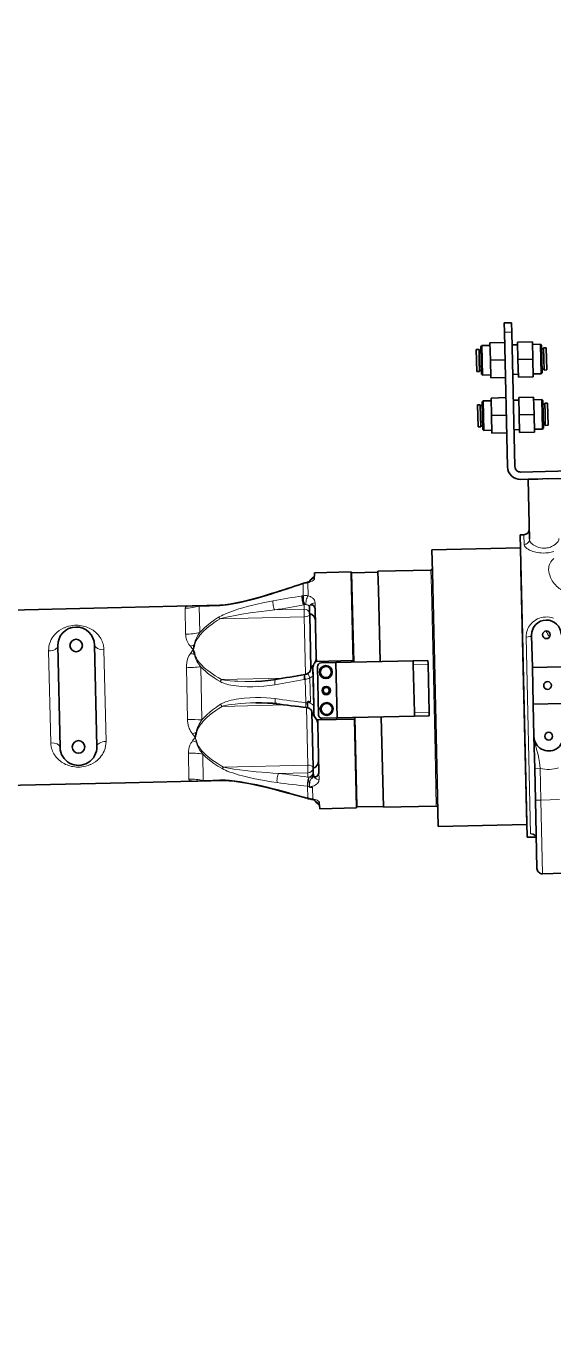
# Model space of a CAD drawing. Header units: inches. Extents: x 185496 to 352137, y 107182 to 179410.
# Drawn here: x 235215 to 235501, y 166355 to 167057 of the extents above; entities that cross this region are included whole.
import ezdxf

# ---------------------------------------------------------------- set-up
doc = ezdxf.new("R2010")
doc.units = ezdxf.units.IN
doc.header["$MEASUREMENT"] = 0
doc.linetypes.add('DASH', pattern=[0.35, 0.25, -0.1])

# ---------------------------------------------------------------- blocks, each defined once
blk = doc.blocks.new('机器人')
at = {"color": 7, "lineweight": 35}
for p, q in [((-1872.54, 260.52), (-1872.54, 359.99)), ((-1868.54, 275.22), (-1868.54, 338.82)), ((-1836.07, 264.52), (-1868.54, 264.52)), ((-1746.54, 264.52), (-1766.54, 264.52)), ((-1694.54, 264.52), (-1657.54, 264.52)), ((-1948.54, 257.52), (-1875.54, 257.52)), ((-1948.54, 253.52), (-1875.54, 253.52)), ((-1838.54, 259.52), (-1674.54, 259.52)), ((-1831.54, 211.52), (-1831.54, 259.52)), ((-1681.54, 259.52), (-1819.64, 259.52)), ((-1681.54, 211.52), (-1681.54, 259.52)), ((-1820.54, 182.02), (-1820.54, 210.72)), ((-1819.64, 211.52), (-1681.54, 211.52)), ((-1692.54, 182.02), (-1692.54, 210.72)), ((-1769.54, 208.02), (-1743.54, 208.02)), ((-1771.54, 158.05), (-1771.54, 200.02)), ((-1769.54, 200.02), (-1743.54, 200.02)), ((-1741.54, 200.02), (-1741.54, 158.05)), ((-1810.38, 182.02), (-1771.56, 182.02)), ((-1741.53, 182.02), (-1692.54, 182.02)), ((-1820.54, 167.52), (-1772.42, 167.52)), ((-1820.54, 167.52), (-1820.54, 147.52)), ((-1771.54, 167.72), (-1820.04, 167.72)), ((-1771.54, 167.52), (-1819.84, 167.52)), ((-1771.54, 167.52), (-1819.84, 167.52)), ((-1772.42, 167.52), (-1772.42, 147.52)), ((-1693.04, 167.72), (-1741.54, 167.72)), ((-1693.24, 167.52), (-1741.54, 167.52)), ((-1693.24, 167.52), (-1741.54, 167.52)), ((-1740.67, 167.52), (-1740.67, 147.52)), ((-1740.67, 167.52), (-1692.54, 167.52)), ((-1692.54, 167.52), (-1692.54, 147.52)), ((-1771.54, 158.05), (-1741.54, 158.05)), ((-1800.64, 147.52), (-1774.66, 147.52)), ((-1743.54, 148.02), (-1769.54, 148.02)), ((-1738.43, 147.52), (-1712.44, 147.52)), ((-1798, 144.48), (-1768.53, 144.48)), ((-1748.14, 145.52), (-1769.08, 145.52)), ((-1745.04, 144.48), (-1715.09, 144.48)), ((-1804.04, 72.52), (-1804.04, 42.52)), ((-1709.04, 72.52), (-1709.04, 42.52)), ((-1804.04, 42.52), (-1804.04, -182.48)), ((-1709.04, 42.52), (-1709.04, -22.48)), ((-1729.04, 27.52), (-1784.04, 27.52)), ((-1784.04, 7.52), (-1729.04, 7.52))]:
    blk.add_line(p, q, dxfattribs=at)
at = {"color": 7, "lineweight": 35, "ltscale": 0.15}
for p, q in [((-1939.54, 276.02), (-1933.54, 276.02)), ((-1939.54, 274.52), (-1933.54, 274.52)), ((-1933.54, 276.02), (-1927.54, 276.02)), ((-1933.54, 274.52), (-1927.54, 274.52)), ((-1909.54, 276.02), (-1903.54, 276.02)), ((-1909.54, 274.52), (-1903.54, 274.52)), ((-1903.54, 276.02), (-1897.54, 276.02)), ((-1903.54, 274.52), (-1897.54, 274.52)), ((-1939.54, 239.52), (-1933.54, 239.52)), ((-1933.54, 239.52), (-1927.54, 239.52)), ((-1909.54, 239.52), (-1903.54, 239.52)), ((-1903.54, 239.52), (-1897.54, 239.52)), ((-1939.54, 238.02), (-1933.54, 238.02)), ((-1933.54, 238.02), (-1927.54, 238.02)), ((-1909.54, 238.02), (-1903.54, 238.02)), ((-1903.54, 238.02), (-1897.54, 238.02))]:
    blk.add_line(p, q, dxfattribs=at)
at = {"color": 7, "lineweight": 35, "ltscale": 0.0375}
for p, q in [((-1939.54, 276.02), (-1939.54, 274.52)), ((-1927.54, 276.02), (-1927.54, 274.52)), ((-1909.54, 276.02), (-1909.54, 274.52)), ((-1897.54, 276.02), (-1897.54, 274.52)), ((-1939.54, 239.52), (-1939.54, 238.02)), ((-1927.54, 239.52), (-1927.54, 238.02)), ((-1909.54, 239.52), (-1909.54, 238.02)), ((-1897.54, 239.52), (-1897.54, 238.02))]:
    blk.add_line(p, q, dxfattribs=at)
at = {"color": 7, "lineweight": 35, "ltscale": 0.025}
for p, q in [((-1939.04, 274.52), (-1939.04, 273.52)), ((-1928.04, 274.52), (-1928.04, 273.52)), ((-1909.04, 274.52), (-1909.04, 273.52)), ((-1898.04, 274.52), (-1898.04, 273.52)), ((-1939.04, 240.52), (-1939.04, 239.52)), ((-1928.04, 240.52), (-1928.04, 239.52)), ((-1909.04, 240.52), (-1909.04, 239.52)), ((-1898.04, 240.52), (-1898.04, 239.52))]:
    blk.add_line(p, q, dxfattribs=at)
at = {"color": 7, "lineweight": 35, "ltscale": 0.2}
for p, q in [((-1868.54, 280.52), (-1868.54, 272.52)), ((-1943.04, 268.52), (-1943.04, 260.52)), ((-1933.54, 272.91), (-1941.54, 272.91)), ((-1933.54, 272.91), (-1925.54, 272.91)), ((-1933.54, 268.52), (-1933.54, 260.52)), ((-1924.04, 260.52), (-1924.04, 268.52)), ((-1924.04, 268.52), (-1924.04, 260.52)), ((-1913.04, 268.52), (-1913.04, 260.52)), ((-1911.54, 272.91), (-1903.54, 272.91)), ((-1903.54, 272.91), (-1895.54, 272.91)), ((-1903.54, 268.52), (-1903.54, 260.52)), ((-1894.04, 260.52), (-1894.04, 268.52)), ((-1894.04, 268.52), (-1894.04, 260.52)), ((-1868.54, 272.52), (-1868.54, 264.52)), ((-1943.04, 253.52), (-1943.04, 245.52)), ((-1933.54, 253.52), (-1933.54, 245.52)), ((-1924.04, 253.52), (-1924.04, 245.52)), ((-1913.04, 253.52), (-1913.04, 245.52)), ((-1903.54, 253.52), (-1903.54, 245.52)), ((-1894.04, 253.52), (-1894.04, 245.52)), ((-1933.54, 241.14), (-1941.54, 241.14)), ((-1933.54, 241.14), (-1925.54, 241.14)), ((-1903.54, 241.14), (-1911.54, 241.14)), ((-1895.54, 241.14), (-1903.54, 241.14)), ((-1771.54, 208.02), (-1771.54, 200.02)), ((-1741.54, 200.02), (-1741.54, 208.02))]:
    blk.add_line(p, q, dxfattribs=at)
at = {"color": 7, "lineweight": 35, "ltscale": 0.4}
for p, q in [((-1766.54, 280.52), (-1766.54, 264.52)), ((-1746.54, 264.52), (-1746.54, 280.52))]:
    blk.add_line(p, q, dxfattribs=at)
at = {"color": 7, "lineweight": 13, "ltscale": 0.25}
blk.add_line((-1694.54, 277.52), (-1694.54, 267.52), dxfattribs=at)
at = {"color": 7, "lineweight": 35, "ltscale": 0.2875}
blk.add_line((-1654.54, 267.52), (-1654.54, 279.02), dxfattribs=at)
at = {"color": 7, "lineweight": 35, "ltscale": 0.2375}
for p, q in [((-1933.54, 268.52), (-1943.04, 268.52)), ((-1924.04, 268.52), (-1933.54, 268.52)), ((-1903.54, 268.52), (-1913.04, 268.52)), ((-1894.04, 268.52), (-1903.54, 268.52)), ((-1943.04, 260.52), (-1933.54, 260.52)), ((-1933.54, 260.52), (-1924.04, 260.52)), ((-1913.04, 260.52), (-1903.54, 260.52)), ((-1903.54, 260.52), (-1894.04, 260.52)), ((-1943.04, 245.52), (-1933.54, 245.52)), ((-1933.54, 245.52), (-1924.04, 245.52)), ((-1913.04, 245.52), (-1903.54, 245.52)), ((-1903.54, 245.52), (-1894.04, 245.52))]:
    blk.add_line(p, q, dxfattribs=at)
at = {"color": 7, "lineweight": 35, "ltscale": 0.021743}
for p, q in [((-1940.93, 273.52), (-1941.54, 272.91)), ((-1926.16, 273.52), (-1925.54, 272.91)), ((-1910.93, 273.52), (-1911.54, 272.91)), ((-1896.16, 273.52), (-1895.54, 272.91)), ((-1940.93, 240.52), (-1941.54, 241.14)), ((-1926.16, 240.52), (-1925.54, 241.14)), ((-1910.93, 240.52), (-1911.54, 241.14)), ((-1896.16, 240.52), (-1895.54, 241.14))]:
    blk.add_line(p, q, dxfattribs=at)
at = {"color": 7, "lineweight": 35, "ltscale": 0.109625}
for p, q in [((-1941.54, 272.91), (-1941.54, 268.52)), ((-1925.54, 272.91), (-1925.54, 268.52)), ((-1911.54, 272.91), (-1911.54, 268.52)), ((-1895.54, 272.91), (-1895.54, 268.52)), ((-1941.54, 245.52), (-1941.54, 241.14)), ((-1925.54, 245.52), (-1925.54, 241.14)), ((-1911.54, 245.52), (-1911.54, 241.14)), ((-1895.54, 245.52), (-1895.54, 241.14))]:
    blk.add_line(p, q, dxfattribs=at)
at = {"color": 7, "lineweight": 35, "ltscale": 0.184625}
for p, q in [((-1940.93, 273.52), (-1933.54, 273.52)), ((-1933.54, 273.52), (-1926.16, 273.52)), ((-1910.93, 273.52), (-1903.54, 273.52)), ((-1903.54, 273.52), (-1896.16, 273.52)), ((-1933.54, 240.52), (-1940.93, 240.52)), ((-1926.16, 240.52), (-1933.54, 240.52)), ((-1903.54, 240.52), (-1910.93, 240.52)), ((-1896.16, 240.52), (-1903.54, 240.52))]:
    blk.add_line(p, q, dxfattribs=at)
at = {"color": 7, "lineweight": 35, "ltscale": 0.232439}
blk.add_line((-1868.54, 260.52), (-1868.54, 269.82), dxfattribs=at)
at = {"color": 7, "lineweight": 13, "ltscale": 0.430209}
blk.add_line((-1711.75, 267.52), (-1694.54, 267.52), dxfattribs=at)
at = {"color": 7, "lineweight": 13, "ltscale": 0.075}
for p, q in [((-1711.75, 264.52), (-1711.75, 267.52)), ((-1694.54, 267.52), (-1694.54, 264.52))]:
    blk.add_line(p, q, dxfattribs=at)
at = {"color": 7, "lineweight": 13}
for p, q in [((-1694.54, 267.52), (-1654.54, 267.52)), ((-1783.07, 261.52), (-1676.42, 261.52)), ((-1722.09, 210.72), (-1810.38, 210.72)), ((-1692.54, 210.72), (-1722.09, 210.72)), ((-1796.75, 141.52), (-1765.57, 141.52)), ((-1796.75, 141.52), (-1796.75, 95.84)), ((-1747.55, 141.52), (-1716.34, 141.52)), ((-1716.34, 141.52), (-1716.34, 95.84)), ((-1763.84, 95.84), (-1763.84, 130.01)), ((-1749.25, 130.01), (-1749.25, 95.84)), ((-1770.94, 84.76), (-1742.15, 84.76)), ((-1770.63, 76.99), (-1742.46, 76.99)), ((-1781.42, 32.52), (-1731.66, 32.52)), ((-1781.42, 2.52), (-1731.66, 2.52))]:
    blk.add_line(p, q, dxfattribs=at)
at = {"color": 7, "lineweight": 35, "ltscale": 0.075002}
for p, q in [((-1941.54, 260.52), (-1941.54, 257.52)), ((-1925.54, 260.52), (-1925.54, 257.52)), ((-1911.54, 260.52), (-1911.54, 257.52)), ((-1895.54, 260.52), (-1895.54, 257.52))]:
    blk.add_line(p, q, dxfattribs=at)
at = {"color": 7, "lineweight": 13, "ltscale": 0.131927}
blk.add_line((-1838.54, 261.52), (-1833.27, 261.52), dxfattribs=at)
at = {"color": 7, "lineweight": 35, "ltscale": 0.05}
for p, q in [((-1838.54, 261.52), (-1838.54, 259.52)), ((-1771.54, 208.02), (-1769.54, 208.02)), ((-1741.54, 208.02), (-1743.54, 208.02)), ((-1771.54, 200.02), (-1769.54, 200.02)), ((-1741.54, 200.02), (-1743.54, 200.02))]:
    blk.add_line(p, q, dxfattribs=at)
at = {"color": 7, "lineweight": 35, "ltscale": 0.4375}
for p, q in [((-1784.04, 264.52), (-1766.54, 264.52)), ((-1746.54, 264.52), (-1729.04, 264.52))]:
    blk.add_line(p, q, dxfattribs=at)
at = {"color": 7, "lineweight": 35, "ltscale": 0.000213623}
blk.add_line((-1729.04, 264.52), (-1729.04, 264.52), dxfattribs=at)
blk.add_line((-1729.04, 264.52), (-1729.04, 264.52), dxfattribs=at)
at = {"color": 7, "lineweight": 35, "ltscale": 0.431985}
blk.add_line((-1711.75, 264.52), (-1729.03, 264.52), dxfattribs=at)
at = {"color": 7, "lineweight": 35, "ltscale": 0.430209}
blk.add_line((-1694.54, 264.52), (-1711.75, 264.52), dxfattribs=at)
at = {"color": 7, "lineweight": 35, "ltscale": 0.122013}
blk.add_line((-1674.54, 264.4), (-1674.54, 259.52), dxfattribs=at)
at = {"color": 7, "lineweight": 35, "ltscale": 0.125}
for p, q in [((-1948.54, 257.52), (-1953.54, 257.52)), ((-1948.54, 253.52), (-1953.54, 253.52))]:
    blk.add_line(p, q, dxfattribs=at)
at = {"color": 7, "lineweight": 35, "ltscale": 0.1}
blk.add_line((-1953.54, 253.52), (-1953.54, 257.52), dxfattribs=at)
at = {"color": 7, "lineweight": 13, "ltscale": 0.1}
blk.add_line((-1948.54, 257.52), (-1948.54, 253.52), dxfattribs=at)
at = {"color": 7, "lineweight": 35, "ltscale": 0.1375}
for p, q in [((-1939.04, 239.52), (-1933.54, 239.52)), ((-1933.54, 239.52), (-1928.04, 239.52)), ((-1909.04, 239.52), (-1903.54, 239.52)), ((-1903.54, 239.52), (-1898.04, 239.52))]:
    blk.add_line(p, q, dxfattribs=at)
at = {"color": 7, "lineweight": 35, "ltscale": 0.29769}
blk.add_line((-1819.64, 211.52), (-1831.54, 211.52), dxfattribs=at)
at = {"color": 7, "lineweight": 13, "ltscale": 0.254028}
blk.add_line((-1810.38, 210.72), (-1820.54, 210.72), dxfattribs=at)
at = {"color": 7, "lineweight": 13, "ltscale": 0.2}
for p, q in [((-1769.54, 208.02), (-1769.54, 200.02)), ((-1743.54, 200.02), (-1743.54, 208.02))]:
    blk.add_line(p, q, dxfattribs=at)
at = {"color": 7, "lineweight": 35, "ltscale": 0.254028}
blk.add_line((-1820.54, 182.02), (-1810.38, 182.02), dxfattribs=at)
at = {"color": 7, "lineweight": 35, "ltscale": 0.3575}
for p, q in [((-1820.04, 167.72), (-1820.04, 182.02)), ((-1693.04, 167.72), (-1693.04, 182.02))]:
    blk.add_line(p, q, dxfattribs=at)
at = {"color": 7, "lineweight": 35, "ltscale": 0.00707}
for p, q in [((-1819.84, 167.52), (-1820.04, 167.72)), ((-1693.24, 167.52), (-1693.04, 167.72))]:
    blk.add_line(p, q, dxfattribs=at)
at = {"color": 7, "lineweight": 35, "ltscale": 0.021863}
for p, q in [((-1771.54, 167.52), (-1772.42, 167.52)), ((-1740.67, 167.52), (-1741.54, 167.52))]:
    blk.add_line(p, q, dxfattribs=at)
at = {"color": 7, "lineweight": 35, "ltscale": 0.200703}
for p, q in [((-1771.54, 150.02), (-1771.54, 158.05)), ((-1741.54, 150.02), (-1741.54, 158.05))]:
    blk.add_line(p, q, dxfattribs=at)
at = {"color": 7, "lineweight": 35, "ltscale": 0.044565}
for p, q in [((-1820.54, 147.52), (-1818.76, 147.52)), ((-1694.33, 147.52), (-1692.54, 147.52))]:
    blk.add_line(p, q, dxfattribs=at)
at = {"color": 7, "lineweight": 13, "ltscale": 0.035028}
for p, q in [((-1818.76, 147.52), (-1817.36, 147.52)), ((-1694.33, 147.52), (-1695.73, 147.52))]:
    blk.add_line(p, q, dxfattribs=at)
at = {"color": 7, "lineweight": 13, "ltscale": 0.089322}
blk.add_line((-1804.22, 147.52), (-1800.64, 147.52), dxfattribs=at)
at = {"color": 7, "lineweight": 35, "ltscale": 0.056094}
for p, q in [((-1774.66, 147.52), (-1772.42, 147.52)), ((-1740.67, 147.52), (-1738.43, 147.52))]:
    blk.add_line(p, q, dxfattribs=at)
at = {"color": 7, "lineweight": 13, "ltscale": 0.098975}
blk.add_line((-1712.44, 147.52), (-1708.49, 147.52), dxfattribs=at)
at = {"color": 7, "lineweight": 13, "ltscale": 0.175122}
blk.add_line((-1815.14, 143.84), (-1808.13, 143.84), dxfattribs=at)
at = {"color": 7, "lineweight": 13, "ltscale": 0.006206}
blk.add_line((-1814.42, 140.74), (-1814.65, 140.67), dxfattribs=at)
at = {"color": 7, "lineweight": 13, "ltscale": 0.158795}
blk.add_line((-1808.22, 141.25), (-1814.58, 141.25), dxfattribs=at)
at = {"color": 7, "lineweight": 13, "ltscale": 0.00966}
blk.add_line((-1807.04, 141.06), (-1807.04, 140.68), dxfattribs=at)
at = {"color": 7, "lineweight": 35, "ltscale": 0.006644}
blk.add_line((-1804.04, 141.44), (-1804.04, 141.17), dxfattribs=at)
at = {"color": 7, "lineweight": 13, "ltscale": 0.059146}
for p, q in [((-1803.21, 141.52), (-1800.85, 141.52)), ((-1709.88, 141.52), (-1712.24, 141.52))]:
    blk.add_line(p, q, dxfattribs=at)
at = {"color": 7, "lineweight": 35, "ltscale": 0.088147}
blk.add_line((-1802.3, 144.46), (-1798.78, 144.46), dxfattribs=at)
at = {"color": 7, "lineweight": 13, "ltscale": 0.064954}
for p, q in [((-1798.25, 141.52), (-1800.85, 141.52)), ((-1714.84, 141.52), (-1712.24, 141.52))]:
    blk.add_line(p, q, dxfattribs=at)
at = {"color": 7, "lineweight": 13, "ltscale": 0.399037}
for p, q in [((-1800.85, 125.56), (-1800.85, 141.52)), ((-1712.24, 141.52), (-1712.24, 125.56))]:
    blk.add_line(p, q, dxfattribs=at)
at = {"color": 7, "lineweight": 13, "ltscale": 0.0375}
for p, q in [((-1798.25, 141.52), (-1796.75, 141.52)), ((-1716.34, 141.52), (-1714.84, 141.52))]:
    blk.add_line(p, q, dxfattribs=at)
at = {"color": 7, "lineweight": 35, "ltscale": 0.108191}
blk.add_line((-1764.75, 145.52), (-1769.08, 145.52), dxfattribs=at)
at = {"color": 7, "lineweight": 35, "ltscale": 0.403354}
blk.add_line((-1764.75, 145.52), (-1748.62, 145.52), dxfattribs=at)
at = {"color": 7, "lineweight": 13, "ltscale": 0.32428}
blk.add_line((-1750.58, 143.84), (-1763.55, 143.84), dxfattribs=at)
at = {"color": 7, "lineweight": 13, "ltscale": 0.31698}
blk.add_line((-1750.22, 141.25), (-1762.9, 141.25), dxfattribs=at)
at = {"color": 7, "lineweight": 13, "ltscale": 0.017469}
blk.add_line((-1750.58, 143.84), (-1750.25, 143.22), dxfattribs=at)
at = {"color": 7, "lineweight": 35, "ltscale": 0.007597}
blk.add_line((-1750.14, 142.06), (-1750.4, 142.21), dxfattribs=at)
at = {"color": 7, "lineweight": 35, "ltscale": 0.007991}
blk.add_line((-1750.34, 142.31), (-1750.14, 142.06), dxfattribs=at)
at = {"color": 7, "lineweight": 13, "ltscale": 0.002092}
blk.add_line((-1750.29, 142.14), (-1750.27, 142.22), dxfattribs=at)
at = {"color": 7, "lineweight": 35, "ltscale": 0.112482}
blk.add_line((-1744.12, 145.52), (-1748.62, 145.52), dxfattribs=at)
at = {"color": 7, "lineweight": 35, "ltscale": 0.007731}
blk.add_line((-1747.54, 141.59), (-1747.49, 141.9), dxfattribs=at)
at = {"color": 7, "lineweight": 35, "ltscale": 0.002241}
blk.add_line((-1744.53, 144.53), (-1744.61, 144.52), dxfattribs=at)
at = {"color": 7, "lineweight": 35, "ltscale": 0.000436401}
blk.add_line((-1744.1, 145.52), (-1744.12, 145.52), dxfattribs=at)
at = {"color": 7, "lineweight": 35, "ltscale": 0.000463867}
blk.add_line((-1744.1, 145.52), (-1744.12, 145.52), dxfattribs=at)
at = {"color": 7, "lineweight": 35, "ltscale": 0.059146}
blk.add_line((-1714.31, 144.46), (-1711.95, 144.46), dxfattribs=at)
at = {"color": 7, "lineweight": 35, "ltscale": 0.02175}
blk.add_line((-1711.08, 144.5), (-1711.95, 144.46), dxfattribs=at)
at = {"color": 7, "lineweight": 35, "ltscale": 0.002143}
blk.add_line((-1710.7, 144.52), (-1710.61, 144.53), dxfattribs=at)
at = {"color": 7, "lineweight": 13, "ltscale": 0.158438}
blk.add_line((-1698.51, 141.25), (-1704.85, 141.25), dxfattribs=at)
at = {"color": 7, "lineweight": 35, "ltscale": 0.005822}
blk.add_line((-1704.56, 142.21), (-1704.74, 142.06), dxfattribs=at)
at = {"color": 7, "lineweight": 13, "ltscale": 0.159851}
blk.add_line((-1697.95, 143.84), (-1704.34, 143.84), dxfattribs=at)
at = {"color": 7, "lineweight": 35, "ltscale": 0.008466}
blk.add_line((-1698.57, 141.07), (-1698.67, 140.74), dxfattribs=at)
at = {"color": 7, "lineweight": 35, "ltscale": 0.006184}
blk.add_line((-1698.67, 140.74), (-1698.44, 140.68), dxfattribs=at)
blk.add_line((-1698.67, 140.74), (-1698.44, 140.68), dxfattribs=at)
at = {"color": 7, "lineweight": 35, "ltscale": 0.003329}
blk.add_line((-1697.26, 144.86), (-1697.32, 144.74), dxfattribs=at)
at = {"color": 7, "lineweight": 13, "ltscale": 0.007237}
for p, q in [((-1809.92, 124.7), (-1809.64, 124.78)), ((-1703.17, 124.7), (-1703.45, 124.78))]:
    blk.add_line(p, q, dxfattribs=at)
at = {"color": 7, "lineweight": 35, "ltscale": 0.353075}
for p, q in [((-1804.04, 81.72), (-1804.04, 95.84)), ((-1709.04, 95.84), (-1709.04, 81.72))]:
    blk.add_line(p, q, dxfattribs=at)
at = {"color": 7, "lineweight": 13, "ltscale": 0.057413}
blk.add_line((-1803.83, 87.05), (-1803.87, 84.76), dxfattribs=at)
at = {"color": 7, "lineweight": 13, "ltscale": 0.359781}
blk.add_line((-1803.87, 84.76), (-1789.48, 84.76), dxfattribs=at)
at = {"color": 7, "lineweight": 13, "ltscale": 0.35979}
blk.add_line((-1723.61, 84.76), (-1709.22, 84.76), dxfattribs=at)
at = {"color": 7, "lineweight": 35, "ltscale": 0.019412}
for p, q in [((-1804.04, 80.94), (-1804.04, 81.72)), ((-1709.04, 81.72), (-1709.04, 80.94))]:
    blk.add_line(p, q, dxfattribs=at)
at = {"color": 7, "lineweight": 35, "ltscale": 0.210529}
for p, q in [((-1804.04, 80.94), (-1804.04, 72.52)), ((-1709.04, 80.94), (-1709.04, 72.52))]:
    blk.add_line(p, q, dxfattribs=at)
at = {"color": 7, "lineweight": 35, "ltscale": 0.005266}
blk.add_line((-1782.91, 81.72), (-1782.95, 81.51), dxfattribs=at)
blk.add_line((-1782.91, 81.72), (-1782.95, 81.51), dxfattribs=at)
at = {"color": 7, "lineweight": 35, "ltscale": 0.005307}
for p, q in [((-1777.68, 81.72), (-1777.63, 81.51)), ((-1735.41, 81.72), (-1735.46, 81.51)), ((-1735.46, 81.51), (-1735.41, 81.72))]:
    blk.add_line(p, q, dxfattribs=at)
at = {"color": 7, "lineweight": 13, "ltscale": 0.352206}
for p, q in [((-1802.87, 76.99), (-1788.78, 76.99)), ((-1724.3, 76.99), (-1710.21, 76.99))]:
    blk.add_line(p, q, dxfattribs=at)
at = {"color": 7, "lineweight": 13, "ltscale": 0.004697}
for p, q in [((-1726.64, 31.45), (-1726.46, 31.38)), ((-1786.45, 3.59), (-1786.62, 3.67))]:
    blk.add_line(p, q, dxfattribs=at)
at = {"color": 7, "lineweight": 13, "ltscale": 0.007115}
for p, q in [((-1719.4, 23.94), (-1719.29, 23.68)), ((-1793.69, 11.1), (-1793.8, 11.36))]:
    blk.add_line(p, q, dxfattribs=at)
at = {"color": 7, "lineweight": 13}
for points in [[(-1807.56, 282.12), (-1808.01, 281.37), (-1808.5, 280.66), (-1809.04, 279.96), (-1809.62, 279.31), (-1810.26, 278.65), (-1810.93, 278.04), (-1811.66, 277.44), (-1812.42, 276.9), (-1813.21, 276.39), (-1814.01, 275.94), (-1815.11, 275.43), (-1816.22, 275.02), (-1817.27, 274.74), (-1818.32, 274.57), (-1819.33, 274.52), (-1820.29, 274.58), (-1821.16, 274.74), (-1822.01, 275.01), (-1822.82, 275.39), (-1823.55, 275.85), (-1824.16, 276.33), (-1824.72, 276.89), (-1825.24, 277.52)], [(-1783.07, 261.52), (-1784.11, 261.57), (-1785.14, 261.73), (-1786.14, 261.99), (-1786.88, 262.25), (-1787.6, 262.57), (-1788.37, 262.99), (-1789.11, 263.48), (-1789.81, 264.02), (-1790.4, 264.57), (-1790.95, 265.15), (-1791.62, 266), (-1792.21, 266.92), (-1792.7, 267.89), (-1793.1, 268.91), (-1793.4, 269.97), (-1793.59, 271.06), (-1793.68, 272.16), (-1793.66, 273.26), (-1793.54, 274.36), (-1793.31, 275.43), (-1792.97, 276.48)], [(-1831, 272.52), (-1831.02, 273.2), (-1831.09, 273.88), (-1831.2, 274.55), (-1831.35, 275.19), (-1831.53, 275.81), (-1831.74, 276.4), (-1832.25, 277.47), (-1832.84, 278.4), (-1833.48, 279.16), (-1834.14, 279.76), (-1834.49, 280), (-1835.16, 280.34), (-1835.49, 280.45), (-1836.07, 280.52)], [(-1828.49, 274.7), (-1828.39, 273.22), (-1828.39, 271.73), (-1828.45, 270.73), (-1828.56, 269.75), (-1828.72, 268.8), (-1828.91, 267.88), (-1829.15, 267), (-1829.41, 266.17), (-1829.71, 265.39), (-1830.14, 264.46), (-1830.59, 263.65), (-1831.08, 262.96), (-1831.54, 262.43), (-1832.02, 262.01), (-1832.44, 261.74), (-1832.86, 261.58), (-1833.27, 261.52)], [(-1834.43, 265.08), (-1833.93, 265.45), (-1833.45, 265.91), (-1832.98, 266.47), (-1832.53, 267.1), (-1832.12, 267.83), (-1831.75, 268.64), (-1831.44, 269.51), (-1831.21, 270.45), (-1831.05, 271.48), (-1831, 272.52)], [(-1718.99, 266.56), (-1717.06, 266.91), (-1714.95, 267.21), (-1713.37, 267.38), (-1711.75, 267.52)], [(-1836.07, 264.52), (-1835.53, 264.59), (-1834.98, 264.77), (-1834.43, 265.08)], [(-1729.01, 264.52), (-1727.69, 264.58), (-1726.36, 264.75), (-1725.45, 264.92), (-1724.54, 265.13), (-1723.08, 265.51), (-1721.51, 265.94), (-1720.34, 266.25), (-1718.99, 266.56)], [(-1675.97, 263.1), (-1676.08, 262.53), (-1676.22, 262.03), (-1676.42, 261.52)], [(-1674.74, 264.34), (-1675.19, 264.07), (-1675.61, 263.7), (-1675.95, 263.24), (-1676.09, 262.97), (-1676.31, 262.4), (-1676.37, 262.09)], [(-1817.36, 147.52), (-1817.18, 147.5), (-1816.99, 147.43), (-1816.62, 147.17), (-1816.25, 146.74), (-1815.9, 146.15), (-1815.57, 145.4), (-1815.3, 144.53), (-1815.14, 143.84)], [(-1808.13, 143.84), (-1807.91, 144.5), (-1807.64, 145.12), (-1807.39, 145.54), (-1807.12, 145.94), (-1806.85, 146.27), (-1806.55, 146.57), (-1806.12, 146.91), (-1805.66, 147.18), (-1805.19, 147.37), (-1804.71, 147.48), (-1804.22, 147.52)], [(-1708.49, 147.52), (-1707.9, 147.46), (-1707.33, 147.28), (-1706.79, 146.98), (-1706.29, 146.56), (-1705.84, 146.04), (-1705.45, 145.42), (-1705.12, 144.71), (-1704.85, 143.92), (-1704.67, 143.24), (-1704.61, 143.09), (-1704.57, 143.13), (-1704.5, 143.33), (-1704.34, 143.84)], [(-1697.95, 143.84), (-1697.8, 144.49), (-1697.62, 145.11), (-1697.41, 145.67), (-1697.19, 146.16), (-1696.94, 146.58), (-1696.69, 146.93), (-1696.44, 147.2), (-1696.17, 147.39), (-1695.95, 147.49), (-1695.73, 147.52)], [(-1803.32, 142.68), (-1803.23, 143.08), (-1803.12, 143.44), (-1802.93, 143.85), (-1802.7, 144.17), (-1802.43, 144.39), (-1802.3, 144.46)], [(-1746.71, 143.57), (-1747.05, 143.15), (-1747.3, 142.79), (-1747.52, 142.57), (-1747.78, 142.45), (-1748.08, 142.38), (-1748.45, 142.35), (-1749.34, 142.31), (-1750.34, 142.31)], [(-1750.18, 143.12), (-1750.15, 143.1), (-1750.11, 143.09)], [(-1747.53, 141.96), (-1747.58, 141.98), (-1747.75, 142.02), (-1748.4, 142.07), (-1749.36, 142.08), (-1750.14, 142.06)], [(-1750.11, 143.09), (-1750.09, 143.1), (-1750.07, 143.13), (-1749.99, 143.28), (-1749.65, 144.05), (-1749.52, 144.3), (-1749.1, 144.94), (-1748.62, 145.52)], [(-1710.01, 144.35), (-1709.61, 144.1), (-1709.23, 143.76), (-1708.83, 143.34), (-1708.6, 143.1), (-1708.29, 142.85), (-1707.81, 142.61), (-1707.37, 142.49), (-1706.67, 142.39), (-1705.77, 142.33), (-1704.88, 142.31), (-1704.58, 142.31)], [(-1708.19, 141.96), (-1708.76, 141.88), (-1709.25, 141.77)], [(-1704.74, 142.06), (-1705.81, 142.08), (-1707.37, 142.03), (-1708.19, 141.96)], [(-1809.64, 124.78), (-1808.77, 121.78), (-1807.95, 118.76), (-1807.18, 115.75), (-1806.46, 112.72), (-1805.8, 109.71), (-1805.2, 106.69), (-1804.66, 103.69), (-1804.2, 100.71), (-1804.01, 99.24), (-1803.85, 97.77), (-1803.72, 95.95), (-1803.71, 95.07)], [(-1797.57, 95.07), (-1798, 95.83), (-1798.4, 96.62), (-1798.82, 97.54), (-1799.21, 98.48), (-1799.73, 99.81), (-1800.21, 101.15), (-1801.18, 104.12), (-1801.8, 106.19), (-1802.38, 108.26), (-1803.01, 110.68), (-1803.6, 113.11), (-1804.28, 116.13), (-1804.9, 119.15), (-1805.41, 121.97), (-1805.86, 124.78)], [(-1796.75, 95.84), (-1796.93, 96.49), (-1797.24, 97.81), (-1797.74, 100.29), (-1798.25, 103.25), (-1798.92, 107.72), (-1799.51, 112.21), (-1800.19, 118.24), (-1800.49, 121.26), (-1800.85, 125.56)], [(-1760.33, 124.78), (-1759.93, 121.78), (-1759.67, 118.76), (-1759.52, 115.75), (-1759.49, 112.73), (-1759.58, 109.71), (-1759.8, 106.7), (-1759.95, 105.2), (-1760.15, 103.71), (-1760.38, 102.29), (-1760.65, 100.88), (-1760.89, 99.82), (-1761.16, 98.78), (-1761.43, 97.91), (-1761.73, 97.05), (-1762.16, 96.04), (-1762.69, 95.07)], [(-1750.4, 95.07), (-1750.75, 95.67), (-1751.05, 96.3), (-1751.34, 97.01), (-1751.6, 97.74), (-1751.9, 98.69), (-1752.16, 99.66), (-1752.43, 100.86), (-1752.67, 102.07), (-1752.91, 103.54), (-1753.11, 105.01), (-1753.4, 108), (-1753.56, 111), (-1753.59, 114.01), (-1753.52, 117.03), (-1753.32, 120.05), (-1753.08, 122.42), (-1752.76, 124.78)], [(-1750.75, 114.21), (-1750.72, 117.05), (-1750.65, 119.9), (-1750.5, 123.3), (-1750.35, 125.56)], [(-1712.24, 125.56), (-1712.49, 122.56), (-1712.77, 119.55), (-1713.42, 113.52), (-1714.2, 107.5), (-1714.64, 104.5), (-1715.12, 101.53), (-1715.68, 98.6), (-1716.1, 96.71), (-1716.34, 95.84)], [(-1707.23, 124.78), (-1707.71, 121.78), (-1708.26, 118.78), (-1708.88, 115.77), (-1709.57, 112.76), (-1710.32, 109.74), (-1711.13, 106.74), (-1712.02, 103.75), (-1713.01, 100.78), (-1713.55, 99.31), (-1714.14, 97.85), (-1714.56, 96.9), (-1715.01, 95.97), (-1715.52, 95.07)], [(-1709.38, 95.07), (-1709.38, 95.63), (-1709.32, 96.79), (-1709.12, 98.91), (-1708.72, 101.85), (-1708.24, 104.82), (-1707.37, 109.31), (-1706.38, 113.79), (-1705.65, 116.81), (-1704.86, 119.82), (-1704.17, 122.31), (-1703.45, 124.78)], [(-1763.84, 95.84), (-1763.69, 96.37), (-1763.46, 97.46), (-1763.16, 99.28), (-1762.99, 100.64), (-1762.76, 102.94), (-1762.63, 104.79), (-1762.44, 108.46), (-1762.39, 110.3), (-1762.34, 114.21)], [(-1749.25, 95.84), (-1749.46, 96.66), (-1749.64, 97.5), (-1749.93, 99.28), (-1750.15, 101.1), (-1750.32, 102.95), (-1750.52, 105.73), (-1750.65, 108.52), (-1750.72, 111.36), (-1750.75, 114.21)], [(-1804.04, 95.84), (-1804.02, 95.64), (-1803.96, 95.44), (-1803.85, 95.25), (-1803.71, 95.07)], [(-1789.48, 84.76), (-1790.42, 85.65), (-1791.33, 86.59), (-1792.2, 87.56), (-1793.04, 88.56), (-1794.63, 90.65), (-1796.14, 92.83), (-1797.57, 95.07)], [(-1782.91, 81.72), (-1783.91, 82.07), (-1784.88, 82.51), (-1785.81, 83.03), (-1786.57, 83.52), (-1787.3, 84.06), (-1788.08, 84.69), (-1788.82, 85.36), (-1789.55, 86.06), (-1790.25, 86.79), (-1791.58, 88.31), (-1792.84, 89.91), (-1793.82, 91.28), (-1794.77, 92.67), (-1795.78, 94.24), (-1796.75, 95.84)], [(-1777.68, 81.72), (-1776.64, 82.08), (-1775.64, 82.54), (-1774.67, 83.1), (-1773.86, 83.63), (-1773.08, 84.22), (-1771.8, 85.32), (-1770.59, 86.52), (-1769.68, 87.52), (-1768.81, 88.55), (-1767.86, 89.77), (-1766.94, 91.03), (-1765.92, 92.51), (-1764.94, 94.03), (-1763.84, 95.84)], [(-1762.69, 95.07), (-1763.7, 93.5), (-1764.75, 91.96), (-1765.7, 90.63), (-1766.7, 89.33), (-1767.64, 88.17), (-1768.62, 87.05)], [(-1750.4, 95.07), (-1748.95, 92.84), (-1747.41, 90.67), (-1746.2, 89.09), (-1744.91, 87.56), (-1743.57, 86.11), (-1742.15, 84.76)], [(-1749.25, 95.84), (-1748.17, 94.07), (-1747.04, 92.33), (-1745.87, 90.63), (-1744.62, 88.99), (-1743.31, 87.41), (-1741.93, 85.94), (-1741.2, 85.25), (-1740.45, 84.59), (-1739.68, 83.97), (-1738.87, 83.39), (-1737.75, 82.7), (-1736.62, 82.16), (-1736.02, 81.92), (-1735.41, 81.72)], [(-1730.18, 81.72), (-1729.04, 82.12), (-1727.93, 82.65), (-1727.15, 83.11), (-1726.38, 83.62), (-1725.13, 84.59), (-1723.95, 85.66), (-1723.07, 86.55), (-1722.22, 87.48), (-1721.29, 88.58), (-1720.39, 89.73), (-1719.4, 91.08), (-1718.45, 92.47), (-1717.37, 94.14), (-1716.34, 95.84)], [(-1715.52, 95.07), (-1716.94, 92.84), (-1718.44, 90.67), (-1719.64, 89.09), (-1720.89, 87.56), (-1722.21, 86.11), (-1723.61, 84.76)], [(-1709.04, 95.84), (-1709.07, 95.64), (-1709.13, 95.44), (-1709.23, 95.25), (-1709.38, 95.07)], [(-1789.48, 84.76), (-1788.26, 83.86), (-1786.98, 83.06), (-1785.7, 82.41), (-1785.05, 82.13), (-1784.37, 81.89), (-1783.67, 81.68), (-1782.95, 81.51)], [(-1770.94, 84.76), (-1772.42, 83.72), (-1773.19, 83.26), (-1773.99, 82.82), (-1775.33, 82.2), (-1776.05, 81.93), (-1776.81, 81.7), (-1777.63, 81.51)], [(-1730.14, 81.51), (-1729.45, 81.67), (-1728.75, 81.88), (-1727.74, 82.26), (-1726.73, 82.73), (-1725.64, 83.34), (-1724.8, 83.88), (-1723.61, 84.76)], [(-1802.87, 76.99), (-1803.16, 77.05), (-1803.4, 77.22), (-1803.6, 77.51), (-1803.73, 77.81), (-1803.83, 78.17), (-1803.93, 78.76), (-1803.99, 79.45)], [(-1782.17, 79.45), (-1783.22, 78.69), (-1784.32, 78.06), (-1785.45, 77.58), (-1786.47, 77.28), (-1787.48, 77.08), (-1788.14, 77.02), (-1788.78, 76.99)], [(-1770.63, 76.99), (-1771.97, 77.05), (-1773.29, 77.23), (-1774.58, 77.54), (-1775.82, 77.98), (-1777, 78.55), (-1777.7, 78.97), (-1778.36, 79.45)], [(-1734.73, 79.45), (-1735.47, 78.92), (-1736.25, 78.46), (-1737.06, 78.06), (-1737.7, 77.81), (-1738.34, 77.59), (-1739.55, 77.28), (-1740.78, 77.08), (-1741.61, 77.02), (-1742.46, 76.99)], [(-1724.3, 76.99), (-1725.37, 77.05), (-1726.45, 77.23), (-1727.53, 77.54), (-1728.59, 77.98), (-1729.63, 78.54), (-1730.28, 78.97), (-1730.91, 79.45)], [(-1709.09, 79.45), (-1709.17, 78.69), (-1709.29, 78.07), (-1709.45, 77.58), (-1709.58, 77.36), (-1709.72, 77.19), (-1709.87, 77.08), (-1710.03, 77.01), (-1710.21, 76.99)], [(-1793.7, 23.92), (-1793.34, 24.71), (-1792.94, 25.45), (-1792.52, 26.16), (-1792.06, 26.84), (-1791.57, 27.48), (-1791.06, 28.09), (-1790.52, 28.66), (-1789.95, 29.19), (-1789.36, 29.69), (-1788.74, 30.16), (-1788.1, 30.58), (-1787.43, 30.97), (-1786.75, 31.32), (-1786.04, 31.63), (-1785.3, 31.9), (-1784.56, 32.12), (-1783.54, 32.34), (-1782.49, 32.48), (-1781.42, 32.52)], [(-1726.46, 31.38), (-1725.56, 30.92), (-1724.69, 30.39), (-1723.86, 29.8), (-1723.08, 29.14), (-1722.34, 28.42), (-1721.65, 27.65), (-1720.8, 26.51), (-1720.05, 25.28), (-1719.4, 23.94)], [(-1719.29, 23.68), (-1718.88, 22.55), (-1718.54, 21.36), (-1718.3, 20.13), (-1718.17, 19.17), (-1718.11, 18.2), (-1718.09, 17.21), (-1718.14, 16.23), (-1718.25, 15.26), (-1718.41, 14.31)], [(-1793.8, 11.36), (-1794.21, 12.5), (-1794.54, 13.68), (-1794.79, 14.91), (-1794.91, 15.87), (-1794.98, 16.84), (-1794.99, 17.83), (-1794.95, 18.81), (-1794.84, 19.78), (-1794.68, 20.73)], [(-1786.62, 3.67), (-1787.53, 4.13), (-1788.4, 4.65), (-1789.23, 5.25), (-1790.01, 5.9), (-1790.75, 6.62), (-1791.44, 7.4), (-1792.29, 8.53), (-1793.04, 9.77), (-1793.69, 11.1)], [(-1719.39, 11.12), (-1719.75, 10.34), (-1720.14, 9.59), (-1720.57, 8.88), (-1721.03, 8.2), (-1721.51, 7.56), (-1722.03, 6.96), (-1722.57, 6.39), (-1723.14, 5.85), (-1723.73, 5.35), (-1724.35, 4.89), (-1724.99, 4.46), (-1725.65, 4.07), (-1726.34, 3.72), (-1727.05, 3.41), (-1727.78, 3.15), (-1728.53, 2.93), (-1729.55, 2.7), (-1730.6, 2.57), (-1731.66, 2.52)]]:
    blk.add_lwpolyline(points, dxfattribs=at)
at = {"color": 7, "lineweight": 35}
for points in [[(-1673.89, 264.52), (-1674.4, 264.45), (-1674.91, 264.23), (-1675.39, 263.86), (-1675.79, 263.39), (-1676.06, 262.9), (-1676.17, 262.63)], [(-1815.82, 144.86), (-1816.35, 145.15), (-1816.83, 145.5), (-1817.23, 145.87), (-1817.57, 146.26), (-1818.09, 146.94), (-1818.34, 147.26), (-1818.46, 147.38), (-1818.62, 147.49), (-1818.76, 147.52)], [(-1818.55, 147.45), (-1818.46, 147.38), (-1818.28, 147.18), (-1818, 146.82), (-1817.68, 146.39), (-1817.29, 145.93), (-1817.04, 145.68)], [(-1800.64, 147.52), (-1801.11, 147.48), (-1801.56, 147.36), (-1801.99, 147.17), (-1802.37, 146.91), (-1802.69, 146.59), (-1802.94, 146.23), (-1803.1, 145.85), (-1803.16, 145.47), (-1803.12, 145.12), (-1803, 144.85)], [(-1772.09, 146.83), (-1772.91, 147.2), (-1773.78, 147.44), (-1774.22, 147.5), (-1774.66, 147.52)], [(-1772.42, 147.52), (-1772.38, 147.29), (-1772.28, 147.08), (-1772.09, 146.83)], [(-1738.43, 147.52), (-1738.87, 147.5), (-1739.31, 147.44), (-1740.17, 147.2), (-1741, 146.83)], [(-1741, 146.83), (-1740.81, 147.07), (-1740.69, 147.36), (-1740.67, 147.52)], [(-1710.21, 144.71), (-1710.03, 144.97), (-1709.94, 145.3), (-1709.95, 145.69), (-1710.08, 146.09), (-1710.31, 146.49), (-1710.63, 146.84), (-1711.03, 147.13), (-1711.47, 147.34), (-1711.95, 147.48), (-1712.44, 147.52)], [(-1694.33, 147.52), (-1694.44, 147.5), (-1694.56, 147.43), (-1694.73, 147.27), (-1695.12, 146.77), (-1695.51, 146.26), (-1696.05, 145.68)], [(-1694.74, 147.27), (-1694.59, 147.41), (-1694.46, 147.49), (-1694.33, 147.52)], [(-1815.95, 145.07), (-1815.63, 144.39), (-1815.41, 143.61), (-1815.34, 143.3)], [(-1803, 144.85), (-1802.81, 144.64), (-1802.57, 144.5), (-1802.3, 144.46)], [(-1771.08, 146.17), (-1770.48, 145.94), (-1769.55, 145.66)], [(-1769.35, 144.85), (-1769.84, 145.19), (-1770.88, 146.02), (-1771.08, 146.17)], [(-1768.5, 144.47), (-1768.77, 144.55), (-1769.06, 144.68), (-1769.35, 144.85)], [(-1768.5, 144.47), (-1767.85, 144.3), (-1767.21, 143.99), (-1766.72, 143.62), (-1766.26, 143.12), (-1765.95, 142.6)], [(-1750.73, 142.97), (-1750.64, 143.48), (-1750.58, 143.84)], [(-1750.4, 142.21), (-1750.55, 142.32), (-1750.65, 142.47), (-1750.72, 142.71), (-1750.73, 142.97)], [(-1750.58, 143.84), (-1750.61, 142.97), (-1750.59, 142.73), (-1750.54, 142.55), (-1750.43, 142.38), (-1750.34, 142.31)], [(-1744.61, 144.52), (-1745.27, 144.43), (-1745.9, 144.19), (-1746.42, 143.84), (-1746.71, 143.57)], [(-1743.99, 144.7), (-1744.27, 144.58), (-1744.53, 144.53)], [(-1744.1, 145.52), (-1743.39, 145.69), (-1742.69, 145.91), (-1742.01, 146.17)], [(-1742.01, 146.17), (-1742.76, 145.59), (-1743.46, 145.04), (-1743.99, 144.7)], [(-1704.58, 142.31), (-1704.53, 142.36), (-1704.46, 142.48), (-1704.4, 142.65), (-1704.34, 143.19), (-1704.34, 143.84)], [(-1704.29, 142.97), (-1704.31, 142.74), (-1704.36, 142.52), (-1704.46, 142.32), (-1704.56, 142.21)], [(-1704.34, 143.84), (-1704.29, 143.22), (-1704.29, 142.97)], [(-1697.14, 145.07), (-1697.46, 144.39), (-1697.68, 143.61), (-1697.74, 143.3)], [(-1804.04, 95.84), (-1804.08, 96.82), (-1804.25, 98.71), (-1804.6, 101.39), (-1805.19, 104.96), (-1806.05, 109.4), (-1807.15, 114.33), (-1808.36, 119.16), (-1809.74, 124.09), (-1809.92, 124.7)], [(-1762.34, 114.21), (-1762.42, 117.77), (-1762.64, 121.1), (-1762.96, 124.03), (-1763.11, 125.12)], [(-1750.75, 114.21), (-1750.69, 117.2), (-1750.5, 120.54), (-1750.18, 123.66), (-1749.98, 125.12)], [(-1709.04, 95.84), (-1709.01, 96.82), (-1708.84, 98.71), (-1708.49, 101.4), (-1707.89, 104.98), (-1707.03, 109.41), (-1705.94, 114.32), (-1704.73, 119.15), (-1703.35, 124.09), (-1703.17, 124.7)]]:
    blk.add_lwpolyline(points, dxfattribs=at)
for centre, radius in [((-1784.04, 272.52), 2.1), ((-1756.54, 272.52), 2.1), ((-1729.04, 272.52), 2.1), ((-1766.54, 152.52), 3.5), ((-1766.54, 152.52), 3), ((-1756.54, 152.52), 2.25), ((-1746.54, 152.52), 3.5), ((-1746.54, 152.52), 3), ((-1784.04, 17.52), 3.4), ((-1729.04, 17.52), 3.4)]:
    blk.add_circle(centre, radius, dxfattribs=at)
at = {"color": 7, "lineweight": 13}
for centre, radius, start, end in [((-1847.66, 272.69), 19.28, 5.99815, 14.5241), ((-1799.86, 298.1), 29.28, 297.97789, 305.49507), ((-1729.04, 272.52), 18, 343.87263, 16.12741), ((-1672.14, 261.09), 4.31, 166.34765, 174.28826), ((-1673.05, 261.52), 3.37, 170.23506, 180.02785), ((-1676.41, 262.31), 0.217, 278.70987, 292.79371), ((-1670.85, 260.78), 5.64, 160.77619, 166.3505), ((-1673.88, 262.45), 2.08, 90.38081, 114.48512), ((-1799.14, 145.96), 16.14, 187.56044, 196.97586), ((-1828.49, 136.57), 14.68, 16.5223, 18.58927), ((1347.36, 1077.8), 3297.71, 196.50825, 196.79771), ((-1800.21, 142.27), 8.08, 168.80705, 187.25562), ((6215.3, 1293.12), 8105.8, 188.173232, 188.287227), ((-1801.25, 142.31), 2.11, 169.93871, 194.79801), ((4900.01, 1126.89), 6775.26, 188.36251, 188.498963), ((-1768.99, 141.22), 6.04, 25.72964, 45.47119), ((-1781.56, 137.93), 18.96, 10.09445, 18.16967), ((-1768.29, 139.9), 5.56, 8.7116, 14.02102), ((2944.09, 859.69), 4761.47, 188.68442, 188.87876), ((-6478.32, 862.96), 4782.87, 351.12157, 351.32116), ((-1749.86, 143.42), 0.44, 206.85204, 223.44804), ((-1772.06, 143.76), 21.98, 353.45349, 355.56469), ((-1747.56, 141.9), 0.065, 357.08344, 63.60128), ((-8413.1, 1126.89), 6775.26, 351.501039, 351.637493), ((-1710.75, 142.84), 1.68, 63.78381, 88.18688), ((-1707.71, 137.06), 4.96, 108.14556, 115.90718), ((-9762.98, 1298.13), 8140.75, 351.712952, 351.83005), ((-1720.06, 143.77), 15.41, 350.59481, 353.62108), ((-4860.45, 1077.8), 3297.71, 343.20228, 343.49175), ((-1713.89, 145.95), 16.08, 343.00761, 352.456), ((-7516.42, 179.27), 5713.33, 359.0752, 359.15555), ((-1757.75, 103.65), 9.9, 232.04385, 240.09294), ((-1755.34, 103.65), 9.9, 299.90705, 307.95615), ((3882.25, 177.39), 5592.24, 180.84347, 180.94909), ((-1698.63, 77.71), 105.48, 176.16673, 177.9318), ((-1791.82, 108.07), 31.3, 311.85961, 317.82545), ((-1728.18, 103.25), 23.18, 232.93389, 238.38945), ((-1814.23, 77.72), 105.25, 2.06729, 3.83616), ((-1829.49, 79.94), 25.51, 358.8852, 3.52613), ((-1781.97, 80.95), 22.07, 180.0155, 183.89901), ((-1836.35, 60.31), 57.46, 19.45196, 21.65121), ((-1704.19, -16.76), 123.85, 127.91664, 129.02822), ((-1562.77, 360.11), 353.91, 232.07444, 232.46992), ((-1840.34, 102.54), 66.14, 339.56417, 341.4618), ((-1730.47, 99.58), 18.85, 238.46162, 244.55105), ((-1732.58, 95.11), 13.91, 244.47816, 253.48361), ((-1733.14, 93.28), 11.99, 253.5898, 258.87704), ((-1672.75, 102.54), 66.14, 198.53819, 200.43584), ((-1950.32, 360.11), 353.9, 307.53008, 307.92556), ((-1631.91, -253.67), 349.49, 106.33088, 106.77788), ((-1640.11, -344.07), 435, 101.94479, 102.30246), ((-1808.9, -16.76), 123.85, 50.97178, 52.08335), ((-1676.73, 60.31), 57.46, 158.3488, 160.54804), ((-1683.59, 79.94), 25.51, 176.47387, 181.1148), ((-1731.12, 80.95), 22.07, 356.10099, 359.98451), ((-1731.12, 80.95), 22.08, 356.10136, 359.98414), ((-1731.68, 20.08), 12.44, 66.08147, 89.9212), ((-1778.92, 17.62), 16.07, 156.90223, 168.82946), ((-1734.17, 17.42), 16.07, 336.90223, 348.82946), ((-1781.41, 14.96), 12.44, 246.08147, 269.9212)]:
    blk.add_arc(centre, radius, start, end, dxfattribs=at)
at = {"color": 7, "lineweight": 35}
for centre, radius, start, end in [((-1784.04, 272.52), 8, 90, 270), ((-1729.04, 272.52), 8, 270, 90), ((-1657.54, 267.52), 3, 270, 360), ((-1875.54, 260.52), 7, 270, 360), ((-1875.54, 260.52), 3, 270, 360), ((-1841.54, 261.52), 3, 0, 89.78153), ((-1821.34, 210.72), 0.8, 0.00005, 89.99906), ((-1691.74, 210.72), 0.8, 90.01484, 179.99999), ((-1769.54, 150.02), 2, 180.00001, 270), ((-1766.54, 152.52), 3, 180.00004, 359.99996), ((-1756.54, 152.52), 1.65, 359.99983, 180.00017), ((-1756.54, 152.52), 1.65, 179.99983, 0.00017), ((-1746.54, 152.52), 3, 180.00004, 359.99996), ((-1743.54, 150.02), 2, 270, 360), ((-1820, 142.85), 4.64, 19.62212, 23.78686), ((-1799.17, 146.21), 16.43, 190.22861, 198.20065), ((-1799.05, 146.24), 16.56, 190.25943, 198.17014), ((-1826.48, 137.19), 12.33, 16.39717, 18.37418), ((1758.38, 1191.12), 3724.24, 196.38298, 196.63932), ((-1799.17, 142.04), 9.09, 184.98077, 188.18465), ((-1795.53, 143.78), 8.01, 194.52419, 196.3976), ((-1798.77, 143.88), 0.575, 66.71277, 90.57866), ((-1798, 142.23), 2.25, 96.47174, 104.11569), ((-1798, 142.26), 2.22, 90.0023, 96.46341), ((-1774.71, 141.66), 5.79, 51.11387, 63.06827), ((-1771.89, 136.59), 9.37, 72.51873, 75.53779), ((-1772.41, 139.72), 7.07, 13.13176, 23.99256), ((-1768.24, 140.68), 2.8, 8.40751, 13.49078), ((4939.73, 1126.72), 6777.26, 188.362373, 188.49884), ((-1747.75, 141.52), 3, 159.29726, 162.77856), ((-8491.33, 1132.44), 6816.19, 351.501516, 351.641502), ((-1744.52, 141.52), 3, 136.9251, 172.81702), ((-1738.38, 141.67), 5.79, 116.92717, 128.89071), ((-1715.09, 142.26), 2.22, 83.53659, 89.99771), ((-1715.09, 142.23), 2.25, 75.88431, 83.52826), ((-1714.32, 143.88), 0.576, 89.43739, 113.27102), ((-1710.55, 137.43), 7.1, 91.17467, 94.25007), ((-1710.68, 145.22), 0.695, 275.90184, 312.7744), ((-1697.51, 137.58), 8.5, 146.23721, 148.23409), ((-5271.46, 1191.12), 3724.24, 343.36069, 343.61702), ((-5271.46, 1191.12), 3724.24, 343.36069, 343.61702), ((-1684.58, 136.57), 14.69, 161.41196, 163.47647), ((-1714.04, 146.24), 16.56, 341.82988, 349.74114), ((-1713.92, 146.21), 16.43, 341.79935, 349.77138), ((-1699.15, 148.94), 4.5, 294.82921, 313.63827), ((-1801.22, 81.72), 2.82, 180.00015, 184.19868), ((-1782.78, 80.95), 21.26, 178.47227, 180.00826), ((-1782.78, 80.95), 21.26, 178.47219, 180.00833), ((-1872.98, -344.07), 435, 77.69755, 78.05522), ((-1872.99, -344.12), 435.05, 77.69756, 78.0552), ((-1881.18, -253.67), 349.49, 73.22213, 73.66912), ((-1679.41, -253.67), 349.49, 106.33088, 106.77788), ((-1711.77, -232.42), 320.77, 101.84823, 102.3346), ((-1701.3, -281.35), 370.8, 101.8797, 102.30044), ((-1811.79, -281.35), 370.8, 77.69956, 78.1203), ((-1811.8, -281.39), 370.84, 77.69958, 78.12027), ((-1833.68, -253.67), 349.49, 73.22213, 73.66912), ((-1711.86, 81.72), 2.82, 355.80132, 359.99985), ((-1711.86, 81.72), 2.82, 355.80132, 359.99985), ((-1730.3, 80.95), 21.26, 359.99167, 1.52781), ((-1730.31, 80.95), 21.26, 359.99175, 1.52773), ((-1784.04, 17.52), 10, 90, 270), ((-1729.04, 17.52), 10, 270, 90)]:
    blk.add_arc(centre, radius, start, end, dxfattribs=at)
at = {"color": 7, "lineweight": 13}
for centre, major_axis, ratio, start_param, end_param in [((-1836.07, 261.52), (0, -3), 0.935646, 1.570796, 3.141593), ((-1784.04, 261.52), (0, 3), 0.323529, 4.712389, 6.283185), ((-1814.51, 147.52), (0, 3), 0.950254, 1.570796, 2.662289), ((-1801.98, 147.52), (0, 3), 0.744873, 1.570796, 2.66952), ((-1710.74, 147.52), (0, 3), 0.750907, 3.198231, 4.712389), ((-1698.58, 147.52), (0, 3), 0.950254, 3.620806, 4.712389), ((-1812.39, 143.84), (2.95, 0.54), 0.380651, 2.691606, 3.141744), ((-1811.93, 142.03), (2.85, 0.95), 0.079874, 2.731865, 3.141584), ((-1805.72, 143.84), (2.9, -0.78), 0.335146, 3.820713, 5.77162), ((-1805.81, 141.52), (2.97, 0.44), 0.244365, 5.31725, 5.74144), ((-1798.25, 141.52), (0, -3), 0.866016, 3.345879, 4.712031), ((-1798.25, 141.52), (0, -3), 0.5, 1.570796, 2.974145), ((-1769.07, 147.52), (0, 3), 0.205381, 2.241311, 2.66952), ((-1763.22, 143.84), (2.73, 1.24), 0.045505, 1.670607, 3.141597), ((-1762.61, 142.03), (2.92, 0.7), 0.232074, 3.141597, 4.557846), ((-1762.51, 141.52), (2.97, 0.44), 0.244365, 3.141578, 4.580319), ((-1750.5, 142.03), (2.97, -0.44), 0.244263, 4.845409, 6.283191), ((-1744.56, 147.52), (0, -3), 0.196477, 0.056638, 0.841069), ((-1714.84, 141.52), (0, -3), 0.5, 3.309041, 4.712389), ((-1714.84, 141.52), (0, -3), 0.866025, 1.570796, 2.937048), ((-1712.47, 141.52), (0, 3), 0.866025, 4.712389, 6.07864), ((-1711.3, 141.52), (0, 3), 0.685944, 4.79662, 6.172506), ((-1707.2, 142.03), (2.97, -0.44), 0.244263, 3.98622, 5.662828), ((-1700.7, 143.84), (2.95, -0.54), 0.380651, 6.283177, 6.733172), ((-1803.44, 125.56), (2.97, 0.44), 0.248078, 3.727177, 5.740854), ((-1760.14, 125.56), (2.97, 0.44), 0.248078, 3.141576, 4.612938), ((-1752.94, 125.56), (2.97, -0.44), 0.248078, 4.81184, 6.283207), ((-1709.64, 125.56), (2.97, -0.44), 0.248078, 3.683924, 5.697601), ((-1795.25, 95.84), (2.58, 1.53), 0.281825, 2.015793, 2.492869), ((-1717.84, 95.84), (2.58, -1.53), 0.281825, 0.648724, 1.1258), ((-1832.13, 76.99), (0, -30), 0.975354, 1.570796, 1.832596), ((-1809.15, 76.99), (0, -30), 0.678761, 1.570796, 1.832595), ((-1779.53, 76.99), (0, -30), 0.296593, 1.570796, 1.832596), ((-1733.56, 76.99), (0, -30), 0.296593, 4.45059, 4.712389), ((-1703.94, 76.99), (0, -30), 0.678761, 4.450597, 4.712389), ((-1680.95, 76.99), (0, -30), 0.975354, 4.45059, 4.712389), ((-1784.04, 32.52), (0, 5), 0.52381, 3.141593, 4.712389), ((-1729.04, 32.52), (0, 5), 0.52381, 1.570796, 3.141593), ((-1784.04, 2.52), (0, -5), 0.52381, 1.570796, 3.141593), ((-1729.04, 2.52), (0, -5), 0.52381, 3.141593, 4.712389)]:
    blk.add_ellipse(centre, major_axis=major_axis, ratio=ratio, start_param=start_param, end_param=end_param, dxfattribs=at)
at = {"color": 7, "lineweight": 35}
for centre, major_axis, ratio, start_param, end_param in [((-1794.53, 142.52), (0, 5), 0.866025, 6.283185, 7.466255), ((-1718.55, 142.52), (0, -5), 0.866025, 1.958523, 3.141593), ((-1805.87, 142.03), (2.99, 0.28), 0.311948, 3.777169, 5.731181), ((-1805.81, 141.52), (2.97, 0.44), 0.244365, 3.760968, 5.74144), ((-1701.15, 142.03), (2.85, -0.95), 0.079874, 5.873784, 6.692913), ((-1701.15, 142.03), (2.85, -0.95), 0.079874, 5.873784, 6.282815)]:
    blk.add_ellipse(centre, major_axis=major_axis, ratio=ratio, start_param=start_param, end_param=end_param, dxfattribs=at)

msp = doc.modelspace()

# ---------------------------------------------------------------- linework, layer by layer
at = {"color": 5, "linetype": 'DASH'}
msp.add_circle((235825, 166706.46, 276290.76), 1900, dxfattribs=at)

# ---------------------------------------------------------------- block references
at = {"rotation": 271.3046472960784}
msp.add_blockref('机器人', (235265.63, 164936.72, 276290.76), dxfattribs=at)

doc.saveas('drawing.dxf')
